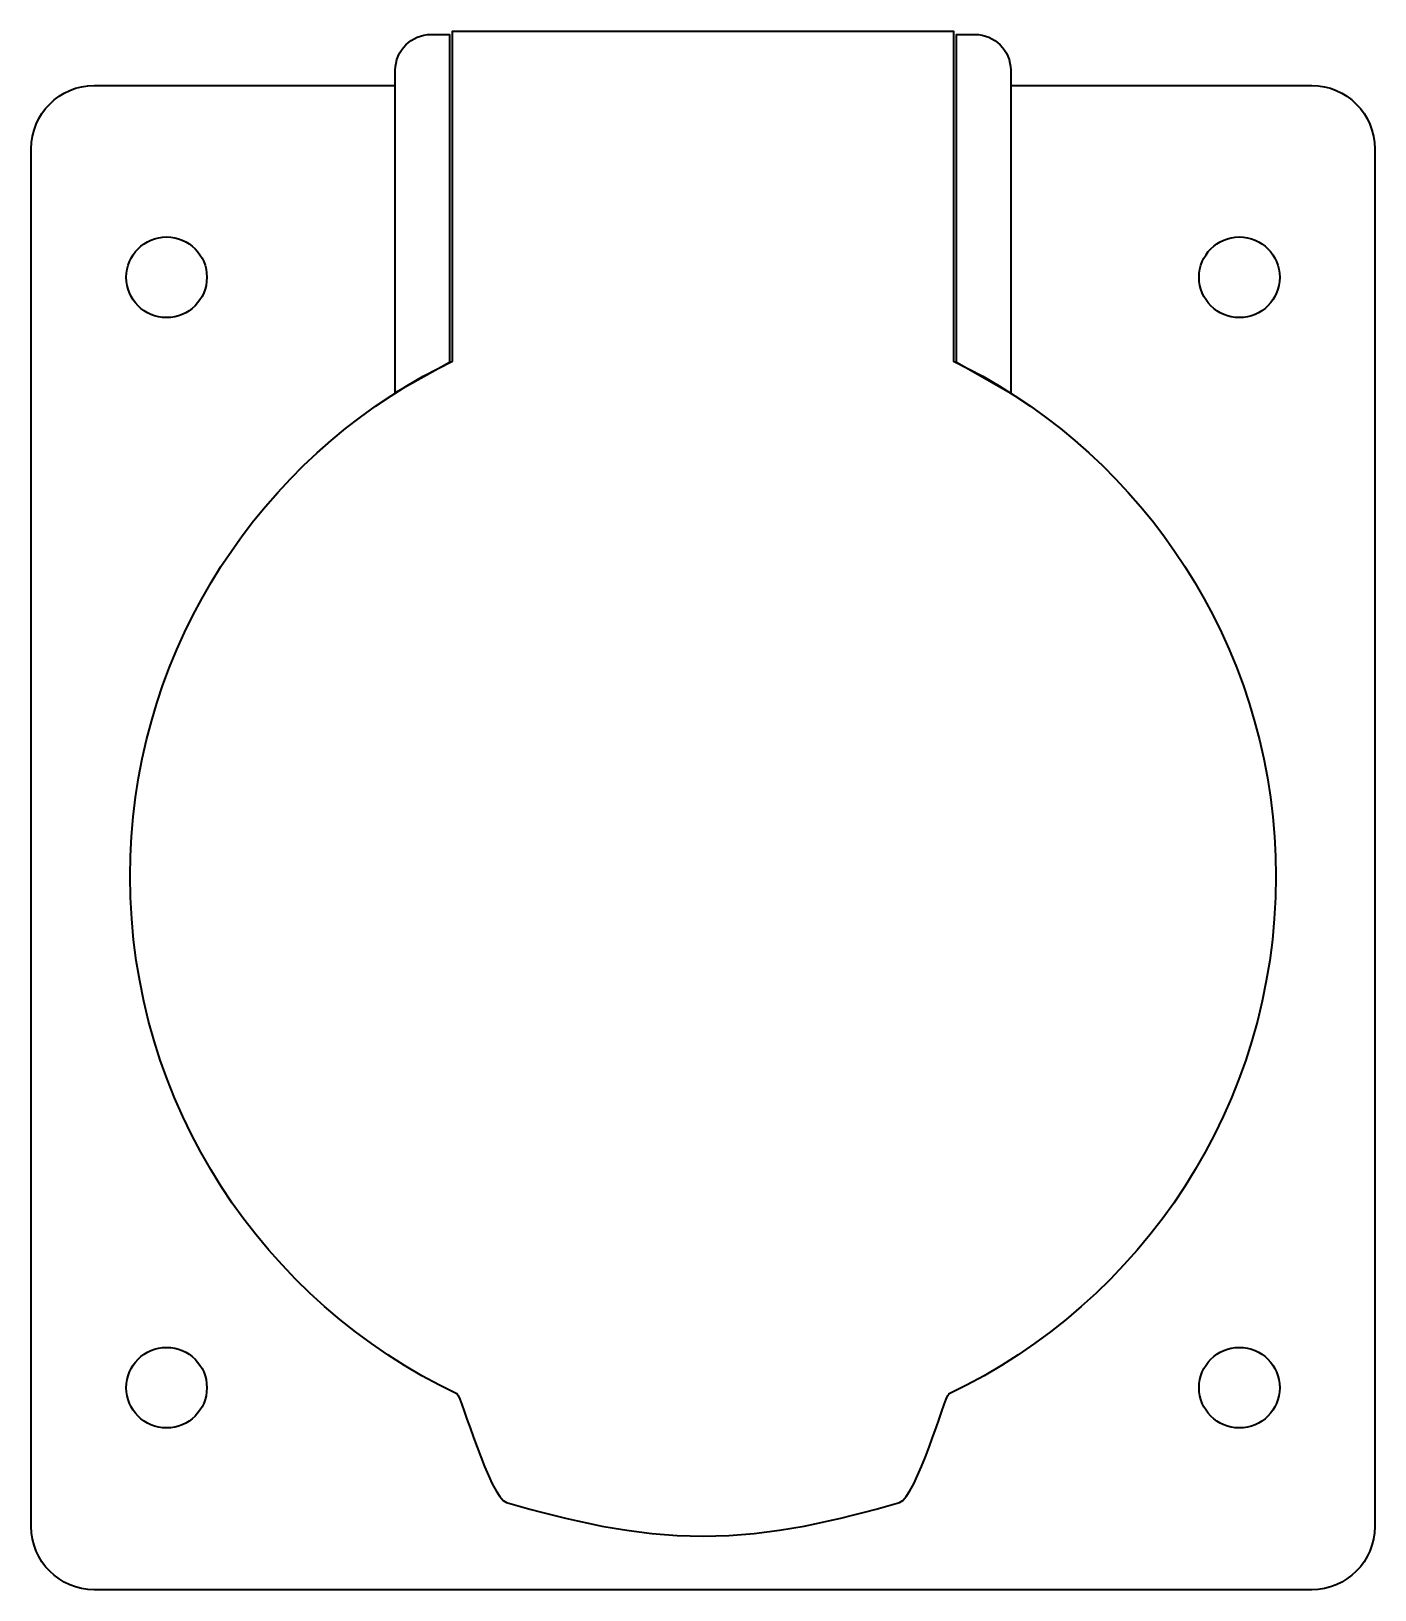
# Model space of a CAD drawing. Header units: inches. Extents: x -17.3 to 57.8, y -84 to 3.
import ezdxf

# ---------------------------------------------------------------- set-up
doc = ezdxf.new("R2010")
doc.units = ezdxf.units.IN
doc.header["$MEASUREMENT"] = 0
doc.layers.add('Layer 2', color=7, linetype='Continuous')

# ---------------------------------------------------------------- blocks, each defined once
blk = doc.blocks.new('block 3')
at = {"layer": 'Layer 2', "color": 7, "lineweight": 35}
for points in [[(-11.962, -10.729), (-11.962, -11.972), (-10.954, -12.979), (-9.712, -12.979), (-8.469, -12.979), (-7.462, -11.972), (-7.462, -10.729), (-7.462, -9.486), (-8.469, -8.479), (-9.712, -8.479), (-10.954, -8.479), (-11.962, -9.486), (-11.962, -10.729)], [(47.968, -10.729), (47.968, -11.972), (48.976, -12.979), (50.218, -12.979), (51.461, -12.979), (52.468, -11.972), (52.468, -10.729), (52.468, -9.486), (51.461, -8.479), (50.218, -8.479), (48.976, -8.479), (47.968, -9.486), (47.968, -10.729)]]:
    blk.add_open_spline(points, degree=3, knots=[0, 0, 0, 0, 1, 1, 1, 2, 2, 2, 3, 3, 3, 4, 4, 4, 4], dxfattribs=at)
blk = doc.blocks.new('block 4')
at = {"layer": 'Layer 2', "color": 7, "lineweight": 35}
for points in [[(-11.962, -72.729), (-11.962, -73.971), (-10.954, -74.979), (-9.712, -74.979), (-8.469, -74.979), (-7.462, -73.971), (-7.462, -72.729), (-7.462, -71.486), (-8.469, -70.479), (-9.712, -70.479), (-10.954, -70.479), (-11.962, -71.486), (-11.962, -72.729)], [(47.968, -72.729), (47.968, -73.971), (48.976, -74.979), (50.218, -74.979), (51.461, -74.979), (52.468, -73.971), (52.468, -72.729), (52.468, -71.486), (51.461, -70.479), (50.218, -70.479), (48.976, -70.479), (47.968, -71.486), (47.968, -72.729)]]:
    blk.add_open_spline(points, degree=3, knots=[0, 0, 0, 0, 1, 1, 1, 2, 2, 2, 3, 3, 3, 4, 4, 4, 4], dxfattribs=at)
blk = doc.blocks.new('block 6')
at = {"layer": 'Layer 2', "lineweight": 0}
for points in [[(3.066, 0.831), (3.066, 0.831), (3.066, -17.179), (3.066, -17.179), (3.066, -17.179), (6.096, -15.493), (6.096, -15.493), (6.096, -15.493), (6.096, 2.831), (6.096, 2.831), (6.096, 2.831), (5.066, 2.831), (5.066, 2.831), (3.966, 2.831), (3.066, 1.931), (3.066, 0.831)], [(35.441, 2.831), (35.441, 2.831), (34.411, 2.831), (34.411, 2.831), (34.411, 2.831), (34.411, -15.482), (34.411, -15.482), (34.411, -15.482), (37.441, -17.21), (37.441, -17.21), (37.441, -17.21), (37.441, 0.831), (37.441, 0.831), (37.441, 1.931), (36.541, 2.831), (35.441, 2.831)]]:
    blk.add_open_spline(points, degree=3, knots=[0, 0, 0, 0, 1, 1, 1, 2, 2, 2, 3, 3, 3, 4, 4, 4, 5, 5, 5, 5], dxfattribs=at)
blk = doc.blocks.new('block 7')
at = {"layer": 'Layer 2', "color": 7, "lineweight": 35}
for points in [[(3.066, 0.831), (3.066, 0.831), (3.066, -17.179), (3.066, -17.179), (3.066, -17.179), (6.096, -15.493), (6.096, -15.493), (6.096, -15.493), (6.096, 2.831), (6.096, 2.831), (6.096, 2.831), (5.066, 2.831), (5.066, 2.831), (3.966, 2.831), (3.066, 1.931), (3.066, 0.831)], [(35.441, 2.831), (35.441, 2.831), (34.411, 2.831), (34.411, 2.831), (34.411, 2.831), (34.411, -15.482), (34.411, -15.482), (34.411, -15.482), (37.441, -17.21), (37.441, -17.21), (37.441, -17.21), (37.441, 0.831), (37.441, 0.831), (37.441, 1.931), (36.541, 2.831), (35.441, 2.831)]]:
    blk.add_open_spline(points, degree=3, knots=[0, 0, 0, 0, 1, 1, 1, 2, 2, 2, 3, 3, 3, 4, 4, 4, 5, 5, 5, 5], dxfattribs=at)
blk = doc.blocks.new('block 5')
at = {"layer": 'Layer 2'}
for name in ['block 6', 'block 7']:
    blk.add_blockref(name, (0, 0), dxfattribs=at)

msp = doc.modelspace()

# ---------------------------------------------------------------- linework, layer by layer
at = {"layer": 'Layer 2', "color": 7, "lineweight": 35}
for points, knots in [([(6.526, -73.092), (6.526, -73.092), (6.535, -73.092), (6.535, -73.092), (-4.273, -67.955), (-11.747, -56.94), (-11.747, -44.178), (-11.747, -32.183), (-5.144, -21.737), (4.621, -16.258), (4.621, -16.258), (6.253, -15.405), (6.253, -15.405), (6.253, -15.405), (6.253, 3.011), (6.253, 3.011), (6.253, 3.011), (34.253, 3.011), (34.253, 3.011), (34.253, 3.011), (34.253, -15.405), (34.253, -15.405), (34.253, -15.405), (35.885, -16.258), (35.885, -16.258), (45.65, -21.737), (52.253, -32.183), (52.253, -44.178), (52.253, -56.94), (44.78, -67.955), (33.971, -73.092)], [0, 0, 0, 0, 1, 1, 1, 2, 2, 2, 3, 3, 3, 4, 4, 4, 5, 5, 5, 6, 6, 6, 7, 7, 7, 8, 8, 8, 9, 9, 9, 10, 10, 10, 10]), ([(37.444, -0.016), (37.444, -0.016), (54.256, -0.016), (54.256, -0.016), (56.196, -0.016), (57.784, -1.61), (57.784, -3.558), (57.784, -3.558), (57.784, -80.474), (57.784, -80.474), (57.784, -82.422), (56.196, -84.016), (54.256, -84.016), (54.256, -84.016), (-13.749, -84.016), (-13.749, -84.016), (-15.69, -84.016), (-17.277, -82.422), (-17.277, -80.474), (-17.277, -80.474), (-17.277, -3.558), (-17.277, -3.558), (-17.277, -1.61), (-15.69, -0.016), (-13.749, -0.016), (-13.749, -0.016), (3.059, -0.016), (3.059, -0.016)], [0, 0, 0, 0, 1, 1, 1, 2, 2, 2, 3, 3, 3, 4, 4, 4, 5, 5, 5, 6, 6, 6, 7, 7, 7, 8, 8, 8, 9, 9, 9, 9]), ([(6.526, -73.092), (6.738, -73.198), (8.341, -78.858), (9.283, -79.135), (12.705, -80.143), (16.402, -81.015), (20.256, -81.015), (24.11, -81.015), (27.808, -80.143), (31.229, -79.135), (32.171, -78.858), (33.775, -73.198), (33.986, -73.092), (33.986, -73.092), (33.971, -73.092), (33.971, -73.092)], [0, 0, 0, 0, 1, 1, 1, 2, 2, 2, 3, 3, 3, 4, 4, 4, 5, 5, 5, 5])]:
    msp.add_open_spline(points, degree=3, knots=knots, dxfattribs=at)

# ---------------------------------------------------------------- block references
at = {"layer": 'Layer 2'}
for name in ['block 5', 'block 3', 'block 4']:
    msp.add_blockref(name, (0, 0), dxfattribs=at)

doc.saveas('drawing.dxf')
